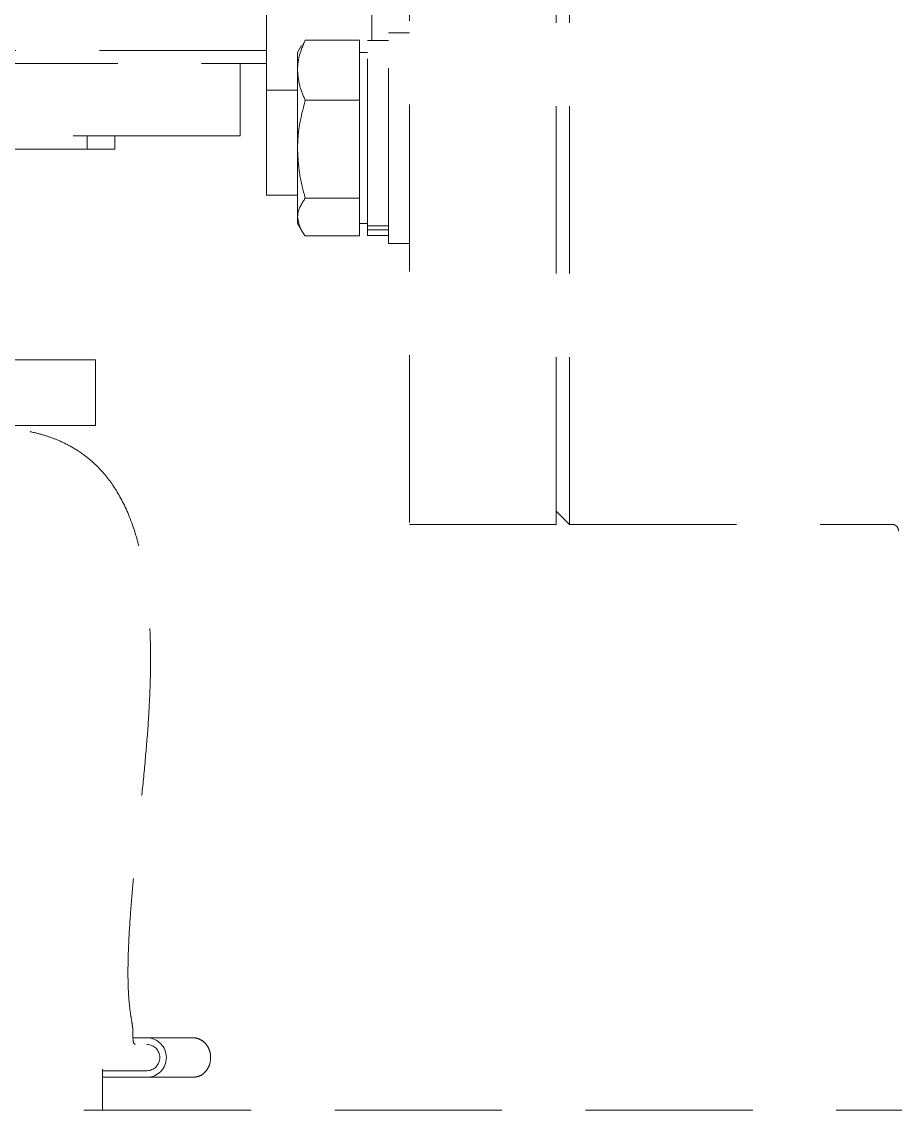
# Model space of a CAD drawing. Header units: millimetres. Extents: x 5227 to 261376, y 53707 to 123566.
# Drawn here: x 56639.5 to 56705.8, y 111477.5 to 111560.2 of the extents above; entities that cross this region are included whole.
import ezdxf

# ---------------------------------------------------------------- set-up
doc = ezdxf.new("R2010")
doc.units = ezdxf.units.MM
doc.linetypes.add('HIDDEN', pattern=[9.525, 6.35, -3.175])
doc.layers.get('0').update_dxf_attribs({"lineweight": 0})
doc.layers.add('PV_DIMENTION_SECOND_ROMANS', color=7, linetype='Continuous', lineweight=0)

# ---------------------------------------------------------------- blocks, each defined once
blk = doc.blocks.new('5251YJ5ET1M5TU')
at = {"color": 252, "linetype": 'HIDDEN', "lineweight": 0, "ltscale": 2}
for p, q in [((52102.867, 114498.852), (52102.867, 114638.852)), ((52090.717, 114568.852), (52090.717, 114498.852)), ((52101.867, 114498.852), (52101.867, 114568.852)), ((52087.867, 114535.593), (52087.867, 114543.852)), ((52079.867, 114541.007), (52079.867, 114531.827)), ((52090.717, 114536.193), (52089.117, 114536.193)), ((52089.117, 114520.799), (52089.117, 114536.193)), ((52082.797, 114535.634), (52082.586, 114535.214)), ((52086.917, 114535.634), (52082.797, 114535.634)), ((52086.917, 114535.634), (52086.917, 114533.346)), ((52089.117, 114535.593), (52087.517, 114535.593)), ((52087.517, 114521.517), (52087.517, 114535.593)), ((52079.867, 114534.852), (52050.867, 114534.852)), ((52082.524, 114535.226), (52082.217, 114534.693)), ((52082.217, 114534.693), (52082.217, 114533.346)), ((52087.517, 114534.693), (52086.917, 114534.693)), ((52055.867, 114533.852), (52079.867, 114533.852)), ((52077.867, 114533.852), (52077.867, 114528.352)), ((52082.217, 114533.346), (52082.217, 114527.339)), ((52086.917, 114533.346), (52086.917, 114531.059)), ((52079.867, 114531.827), (52082.217, 114531.827)), ((52079.867, 114531.827), (52079.867, 114523.852)), ((52086.917, 114531.059), (52082.797, 114531.059)), ((52086.917, 114531.059), (52086.917, 114527.339)), ((52077.867, 114528.352), (51939.867, 114528.352)), ((52066.221, 114527.352), (52066.221, 114528.352)), ((52068.342, 114528.352), (52068.342, 114527.352)), ((52056.384, 114527.352), (52066.221, 114527.352)), ((52066.221, 114527.352), (52068.342, 114527.352)), ((52082.217, 114522.186), (52082.217, 114527.339)), ((52086.917, 114527.339), (52086.917, 114523.619)), ((52079.867, 114523.852), (52082.217, 114523.852)), ((52086.917, 114523.619), (52082.797, 114523.619)), ((52086.917, 114523.619), (52086.917, 114522.186)), ((52082.217, 114522.186), (52082.217, 114521.693)), ((52086.917, 114522.186), (52086.917, 114520.753)), ((52082.217, 114521.693), (52082.524, 114521.16)), ((52086.917, 114521.693), (52087.517, 114521.693)), ((52089.117, 114521.517), (52087.517, 114521.517)), ((52087.517, 114521.517), (52087.517, 114521.211)), ((52086.917, 114520.753), (52082.797, 114520.753)), ((52087.517, 114520.793), (52087.517, 114521.211)), ((52087.517, 114521.211), (52089.117, 114521.211)), ((52087.517, 114520.793), (52089.117, 114520.793)), ((52089.117, 114520.193), (52089.117, 114520.799)), ((52089.117, 114520.193), (52090.717, 114520.193)), ((52056.867, 114511.352), (52066.867, 114511.352)), ((52066.867, 114511.352), (52066.867, 114506.352)), ((52066.867, 114506.352), (52056.867, 114506.352)), ((52101.867, 114499.852), (52102.867, 114498.852)), ((52090.717, 114498.852), (52101.867, 114498.852)), ((52102.867, 114498.852), (52127.367, 114498.852)), ((52069.719, 114459.852), (52070.768, 114459.852)), ((52074.276, 114459.852), (52070.768, 114459.852)), ((52067.387, 114454.352), (52067.387, 114457.477)), ((52070.768, 114457.352), (52067.387, 114457.352)), ((52070.768, 114456.852), (52067.387, 114456.852)), ((52074.276, 114456.852), (52070.768, 114456.852)), ((52345.387, 114454.352), (51922.087, 114454.352))]:
    blk.add_line(p, q, dxfattribs=at)
for centre, radius in [((52070.75, 114458.352), 1.5), ((52070.756, 114458.352), 1)]:
    blk.add_arc(centre, radius, 270.68381, 89.31619, dxfattribs=at)
for points, knots in [([(52082.217, 114533.346), (52082.217, 114533.401), (52082.223, 114533.811), (52082.349, 114534.585), (52082.647, 114535.282), (52082.797, 114535.634)], [0, 0, 0, 0, 0.070077, 0.530778, 1, 1, 1, 1]), ([(52082.797, 114531.059), (52082.635, 114531.431), (52082.307, 114532.18), (52082.247, 114532.955), (52082.217, 114533.346)], [0, 0, 0, 0, 0.495458, 1, 1, 1, 1]), ([(52082.217, 114527.339), (52082.217, 114527.427), (52082.223, 114528.095), (52082.349, 114529.354), (52082.647, 114530.487), (52082.797, 114531.059)], [0, 0, 0, 0, 0.070077, 0.530778, 1, 1, 1, 1]), ([(52082.797, 114523.619), (52082.635, 114524.223), (52082.307, 114525.442), (52082.247, 114526.703), (52082.217, 114527.339)], [0, 0, 0, 0, 0.495458, 1, 1, 1, 1]), ([(52082.217, 114522.186), (52082.224, 114522.303), (52082.252, 114522.788), (52082.562, 114523.261), (52082.797, 114523.619)], [0, 0, 0, 0, 0.241851, 1, 1, 1, 1]), ([(52082.797, 114520.753), (52082.721, 114520.857), (52082.379, 114521.324), (52082.287, 114521.809), (52082.217, 114522.186)], [0, 0, 0, 0, 0.223713, 1, 1, 1, 1]), ([(52069.888, 114459.352), (52069.827, 114459.385), (52069.715, 114459.447), (52069.709, 114459.952), (52069.717, 114460.389), (52069.661, 114460.873), (52069.552, 114461.486), (52069.432, 114462.343), (52069.352, 114463.449), (52069.322, 114464.737), (52069.351, 114466.447), (52069.461, 114468.548), (52069.654, 114470.984), (52069.88, 114473.373), (52070.133, 114475.845), (52070.404, 114478.45), (52070.676, 114481.229), (52070.899, 114483.978), (52071.032, 114486.636), (52071.065, 114489.215), (52070.986, 114491.584), (52070.823, 114493.474), (52070.63, 114494.912), (52070.419, 114496.099), (52070.163, 114497.229), (52069.669, 114498.953), (52068.876, 114500.807), (52067.72, 114502.548), (52066.543, 114503.735), (52065.391, 114504.56), (52064.361, 114505.108), (52063.391, 114505.493), (52062.442, 114505.778), (52061.297, 114506.031), (52060.1, 114506.153), (52058.992, 114506.224), (52058.153, 114506.255), (52057.114, 114506.268), (52056.081, 114506.271), (52055.25, 114506.272), (52054.409, 114506.272), (52053.165, 114506.272), (52051.847, 114506.272), (52050.732, 114506.272), (52050.02, 114506.272), (52049.312, 114506.271), (52048.442, 114506.27), (52047.398, 114506.267), (52046.447, 114506.259), (52045.397, 114506.245), (52044.268, 114506.223), (52043.141, 114506.193), (52042.163, 114506.149), (52041.309, 114506.095), (52040.35, 114506.027), (52039.296, 114505.95), (52038.145, 114505.874), (52037.327, 114505.859), (52036.906, 114505.852)], [0, 0, 0, 0, 0.026491, 0.048938, 0.067931, 0.084053, 0.097857, 0.112201, 0.12587, 0.14044, 0.155767, 0.176272, 0.194274, 0.210731, 0.225057, 0.241065, 0.256952, 0.271715, 0.285596, 0.299821, 0.315294, 0.330441, 0.341983, 0.352574, 0.365137, 0.379398, 0.418205, 0.457408, 0.499218, 0.531863, 0.562906, 0.590942, 0.61574, 0.645365, 0.679539, 0.699195, 0.718425, 0.732947, 0.741906, 0.745531, 0.748851, 0.755788, 0.765554, 0.77135, 0.774149, 0.776992, 0.783214, 0.790719, 0.8028, 0.81479, 0.826331, 0.845112, 0.862744, 0.882756, 0.907151, 0.935399, 0.966719, 1, 1, 1, 1]), ([(52127.367, 114498.852), (52127.438, 114498.843), (52127.587, 114498.824), (52127.756, 114498.686), (52127.852, 114498.516), (52127.862, 114498.4), (52127.867, 114498.345)], [0, 0, 0, 0, 0.270671, 0.563212, 0.790389, 1, 1, 1, 1]), ([(52074.276, 114456.852), (52074.445, 114456.872), (52074.782, 114456.914), (52075.211, 114457.228), (52075.507, 114457.681), (52075.629, 114458.197), (52075.601, 114458.673), (52075.463, 114459.088), (52075.224, 114459.447), (52074.873, 114459.728), (52074.534, 114459.842), (52074.325, 114459.85), (52074.276, 114459.852)], [0, 0, 0, 0, 0.124524, 0.249115, 0.369793, 0.474536, 0.563912, 0.649325, 0.741267, 0.845975, 0.964186, 1, 1, 1, 1])]:
    blk.add_open_spline(points, degree=3, knots=knots, dxfattribs=at)

msp = doc.modelspace()

# ---------------------------------------------------------------- block references
at = {"layer": 'PV_DIMENTION_SECOND_ROMANS'}
msp.add_blockref('5251YJ5ET1M5TU', (4578.226, -2976.825), dxfattribs=at)

doc.saveas('drawing.dxf')
